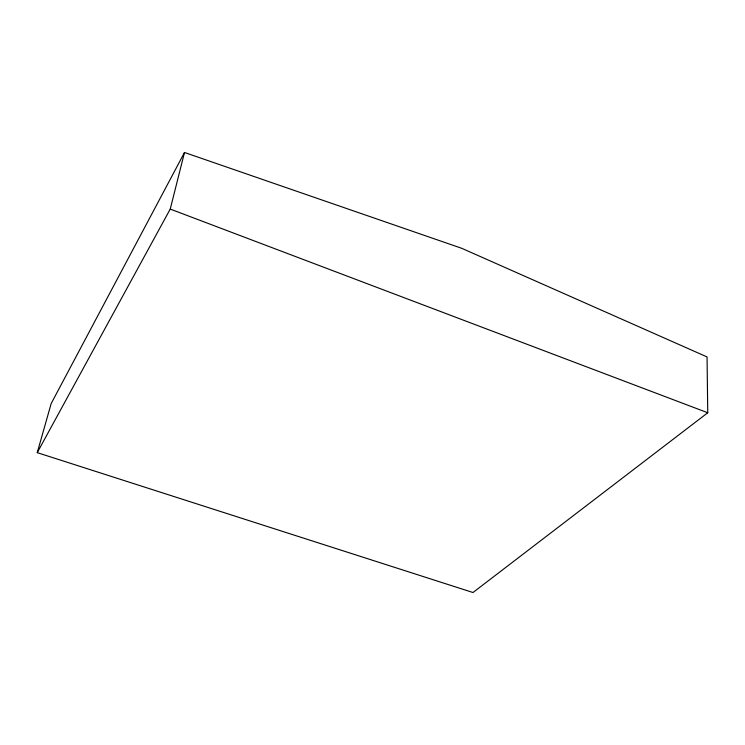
<?xml version="1.0" encoding="UTF-8"?>
<svg xmlns="http://www.w3.org/2000/svg" width="745" height="745" viewBox="0 0 745 745"><rect width="100%" height="100%" fill="white"/><g stroke="black" fill="none" stroke-linecap="round" stroke-linejoin="round"><path stroke-width="1.12" d="M37.25 452.653L170.242 209.075L184.499 152.483L461.704 248.299L707.052 356.939L707.75 412.758L472.982 592.517L37.25 452.653L51.181 403.539L184.499 152.483M170.242 209.075L707.75 412.758"/></g></svg>
